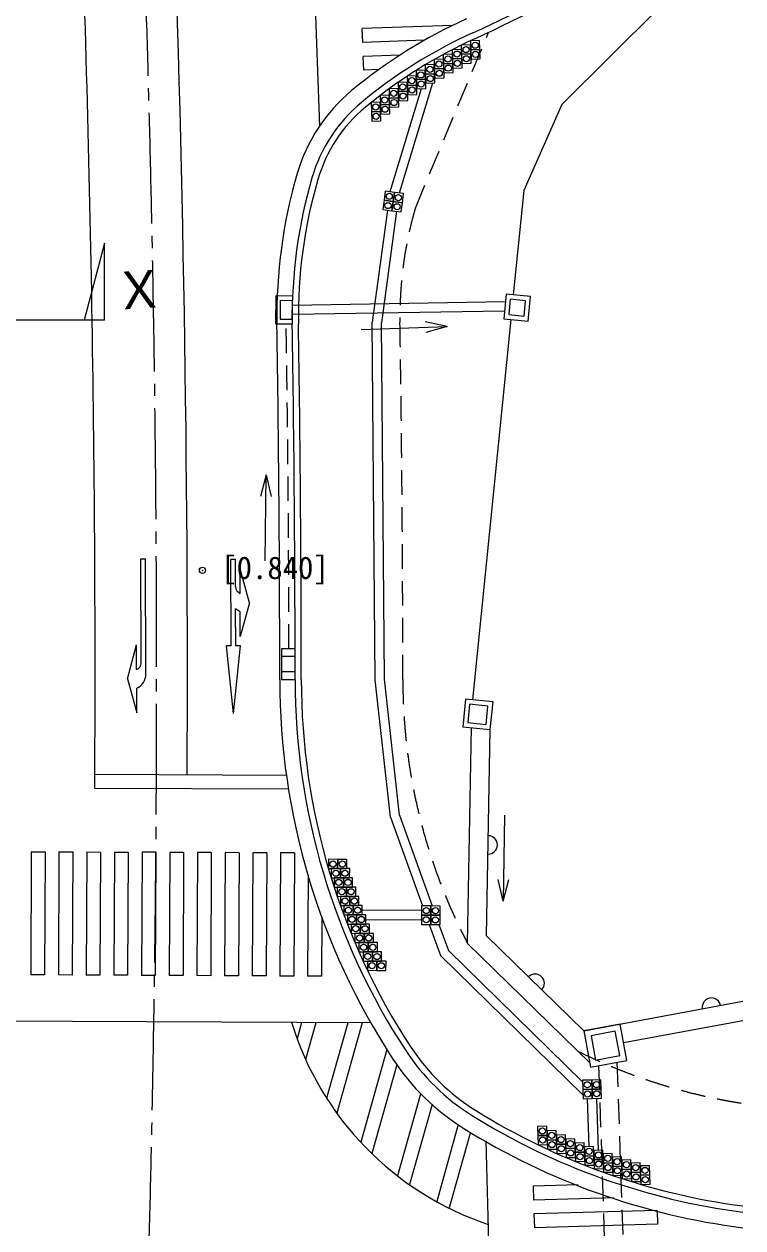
# Model space of a CAD drawing. Units: millimetres at full size, sheet at 1:400; details may follow other scales. Extents: x -117226 to 115574, y -80033 to 82367.
# Drawn here: x 70843 to 94204, y -49231 to -10122 of the extents above; entities that cross this region are included whole.
import ezdxf
from ezdxf.enums import TextEntityAlignment as Align

# ---------------------------------------------------------------- set-up
doc = ezdxf.new("R2010")
doc.units = ezdxf.units.MM
doc.header["$LTSCALE"] = 400
doc.header["$PDMODE"] = 32
doc.header["$PDSIZE"] = 200
doc.linetypes.add('CHAIN2', pattern=[12, 9, -1, 1, -1])
doc.linetypes.add('DASHED2', pattern=[3, 2, -1])
for name, color, linetype, lineweight in [('2-E_壁芯', 2, 'Continuous', 18), ('D-2_中線', 4, 'Continuous', 5), ('D-6_設備', 4, 'Continuous', 5), ('D-7_見掛り', 4, 'Continuous', 5), ('D-A_Layer218', 4, 'CHAIN2', 5)]:
    doc.layers.add(name, color=color, linetype=linetype, lineweight=lineweight)
doc.layers.add('5-9_文字', color=2, linetype='Continuous')
doc.styles.add('ＭＳ ゴシック', font='')
doc.styles.get('ＭＳ ゴシック').set_extended_font_data('MS Gothic')

msp = doc.modelspace()

# ---------------------------------------------------------------- linework, layer by layer
at = {"layer": '2-E_壁芯'}
for p, q in [((73462.2, -17241.9), (72792.3, -19741.9)), ((73462.2, -19741.9), (73462.2, -17241.9)), ((73462.2, -19741.9), (61155.2, -19741.9))]:
    msp.add_line(p, q, dxfattribs=at)
at = {"layer": '5-9_文字'}
msp.add_point((76641.3, -27868.4), dxfattribs=at)
at = {"layer": 'D-2_中線', "linetype": 'DASHED2'}
msp.add_line((83558.4, -16097.5), (85938.7, -10391.4), dxfattribs=at)
at = {"layer": 'D-2_中線'}
msp.add_line((86656.7, -19715.7), (85412.7, -32073.5), dxfattribs=at)
msp.add_lwpolyline([(93042.4, -8030.9), (88315.2, -12729.4), (87078.8, -15523.4), (86736.9, -18919.7)], dxfattribs=at)
for centre, radius, start, end in [((-624848.3, -31280.6), 698000, 359.69878, 2.19125), ((-624848.3, -31280.6), 701000, 359.73572, 2.19125), ((71621, 20115.9), 33500, 294.33662, 303.21328), ((71621, 20115.9), 33700, 294.33662, 303.21328), ((92019.8, -24985.5), 16500, 114.33662, 129.6671), ((92019.8, -24985.5), 16000, 114.33662, 129.6671), ((92019.8, -24985.5), 15800, 114.33662, 129.6671), ((84998.2, -16518.1), 5500, 129.6671, 163.71814), ((84998.2, -16518.1), 5000, 129.6671, 163.71814), ((84998.2, -16518.1), 4800, 129.6671, 163.71814), ((95557, -19602.1), 16500, 163.71814, 180.92874), ((95557, -19602.1), 16000, 163.71814, 180.92874), ((95557, -19602.1), 15800, 163.71814, 180.92874), ((-624848.3, -31280.6), 704000, 359.98916, 0.92874), ((-624848.3, -31280.6), 704500, 359.98916, 0.92874), ((-624848.3, -31280.6), 704700, 359.98916, 0.92874), ((101651.7, -31418), 22500, 179.98916, 213.21809), ((101651.7, -31418), 22000, 179.98916, 213.21809), ((101651.7, -31418), 21800, 179.98916, 213.21809), ((89102.8, -39635.4), 6800, 213.21809, 238.08833), ((89102.8, -39635.4), 7500, 213.21809, 238.08833), ((89102.8, -39635.4), 7000, 213.21809, 238.08833), ((97032, -26902.4), 22000, 238.08833, 262.61463), ((97032, -26902.4), 21800, 238.08833, 262.54649), ((97032, -26902.4), 22500, 238.08833, 262.77964)]:
    msp.add_arc(centre, radius, start, end, dxfattribs=at)
at = {"layer": 'D-2_中線', "linetype": 'DASHED2'}
for centre, radius, start, end in [((95557, -19602.1), 12500, 163.71814, 180.92874), ((-624848.3, -31280.6), 708000, 359.98916, 0.92874), ((101651.7, -31418), 18500, 179.98916, 207.61024), ((97032, -26902.4), 18500, 243.69619, 261.20723)]:
    msp.add_arc(centre, radius, start, end, dxfattribs=at)
at = {"layer": 'D-6_設備'}
for p, q in [((86483.2, -19144.9), (79566.3, -19261.4)), ((86453.4, -19445.4), (79562.7, -19561.5)), ((84593.3, -19945.1), (83882.7, -19795.7)), ((78712.4, -24762.2), (78528.5, -25464.6)), ((79651.3, -30663.8), (79211.3, -30664)), ((79651.6, -31163.8), (79211.6, -31164)), ((85258.5, -39991.9), (85384.9, -32978.3)), ((85873.1, -39739.7), (85993.9, -33038.7)), ((86411.1, -38615.1), (86597.8, -37913.4)), ((89034, -42829.3), (85873.1, -39739.7)), ((89227.6, -43871.5), (85258.5, -39991.9)), ((89034, -42829.3), (94204.1, -41869.1)), ((90325.2, -43209.9), (94204.1, -42489.6))]:
    msp.add_line(p, q, dxfattribs=at)
at = {"layer": 'D-6_設備', "linetype": 'DASHED2'}
for p, q in [((89514.9, -43960.5), (89879.7, -54998.9)), ((90111.5, -43849.7), (90480, -54998.9))]:
    msp.add_line(p, q, dxfattribs=at)
at = {"layer": 'D-6_設備'}
for points in [[(79569.9, -18961.5), (79019.9, -18954.9), (79009.2, -19854.9), (79559.1, -19861.4)], [(81796, -20044.3), (84593.3, -19945.1), (83895, -20144.5)], [(78674.8, -27560.9), (78712.4, -24762.2), (78877.5, -25469.3)], [(86459.6, -35816.5), (86411.1, -38615.1), (86248.8, -37907.4)]]:
    msp.add_lwpolyline(points, dxfattribs=at)
for points in [[(79560.9, -19711.4), (79568.1, -19111.5), (79168.1, -19106.7), (79161, -19706.7)], [(86428.9, -19693.2), (87225.1, -19771.9), (87303.8, -18975.8), (86507.7, -18897.1)], [(86593, -19558.7), (87090.5, -19607.9), (87139.7, -19110.3), (86642.2, -19061.1)], [(79651.7, -31413.8), (79651.2, -30413.8), (79211.2, -30414), (79211.7, -31414)], [(85187.2, -32054.2), (85098.3, -32949.8), (85993.9, -33038.7), (86082.8, -32143.1)], [(85321.6, -32218.3), (85262.4, -32815.4), (85859.4, -32874.7), (85918.7, -32277.6)], [(89253.1, -44009.1), (90432.9, -43790), (90213.8, -42610.2), (89034, -42829.3)], [(89413.2, -43776), (90199.8, -43629.9), (90053.7, -42843.3), (89267.2, -42989.4)]]:
    msp.add_lwpolyline(points, close=True, dxfattribs=at)
at = {"layer": 'D-6_設備', "linetype": 'DASHED2'}
msp.add_arc((-624848.3, -31280.6), 704300, 0.0705, 0.92874, dxfattribs=at)
at = {"layer": 'D-6_設備'}
for centre, start, end in [((85927, -36788.5), 269.10542, 89.10542), ((87453.2, -41284.2), 315.65321, 135.65321), ((93179.4, -42059.4), 10.52116, 190.52116)]:
    msp.add_arc(centre, 300, start, end, dxfattribs=at)
at = {"layer": 'D-7_見掛り'}
for p, q in [((79975.9, -410.9), (80444.5, -13433.5)), ((84768.2, -10164.4), (81831.6, -10270.1)), ((81847.8, -10719.8), (81831.6, -10270.1)), ((83854.3, -10647.6), (81847.8, -10719.8)), ((83065.9, -11126.3), (81864, -11169.5)), ((81880.2, -11619.2), (81864, -11169.5)), ((82369.8, -11601.6), (81880.2, -11619.2)), ((84113.8, -12038.2), (83029.1, -15610.3)), ((83744.5, -12222), (82727.9, -15569.7)), ((82649.7, -16164.5), (82158.7, -19807.4)), ((82947, -16204.6), (82458.9, -19826.3)), ((82251.8, -31423.2), (82158.7, -19807.4)), ((82551.6, -31405.4), (82458.9, -19826.3)), ((74641.4, -27492.8), (74791.4, -27492.3)), ((74651.5, -30863.6), (74641.4, -27492.8)), ((74802.6, -31234), (74791.4, -27492.3)), ((77716.6, -27520.8), (77566.6, -27521)), ((77571.7, -30321), (77566.6, -27521)), ((77718.2, -28391.6), (77716.6, -27520.8)), ((77868.6, -28620.5), (77867.2, -27820.5)), ((78169.1, -28920), (77867.2, -27820.5)), ((78169.1, -28920), (77871.1, -30020.5)), ((77721.7, -30320.8), (77719.5, -29119.6)), ((77869.7, -29220.5), (77719.5, -29119.6)), ((77871.1, -30020.5), (77869.7, -29220.5)), ((74203.1, -31394.1), (74499.8, -30293.2)), ((74502.2, -31093.2), (74499.8, -30293.2)), ((77571.7, -30321), (77421.7, -30321.3)), ((77650.6, -32520.9), (77421.7, -30321.3)), ((77650.6, -32520.9), (77871.7, -30320.5)), ((77871.7, -30320.5), (77721.7, -30320.8)), ((74203.1, -31394.1), (74506.4, -32493.2)), ((82747.6, -35888.5), (82251.8, -31423.2)), ((83041.9, -35820), (82551.6, -31405.4)), ((74506.4, -32493.2), (74504, -31693.2)), ((79367.8, -34528.8), (73144.3, -34500.1)), ((79435.3, -34979.2), (73142.1, -34950.1)), ((82747.6, -35888.5), (83790, -38770.9)), ((83041.9, -35820), (84109.6, -38772.5)), ((71078.2, -37008.7), (71058.6, -41008.6)), ((71078.2, -37008.7), (71528.2, -37010.9)), ((71528.2, -37010.9), (71508.6, -41010.8)), ((71978.2, -37013.1), (71958.6, -41013)), ((71978.2, -37013.1), (72428.2, -37015.3)), ((72428.2, -37015.3), (72408.6, -41015.2)), ((72878.2, -37017.5), (72858.6, -41017.4)), ((72878.2, -37017.5), (73328.2, -37019.7)), ((73328.2, -37019.7), (73308.6, -41019.6)), ((73778.2, -37021.9), (73758.6, -41021.8)), ((73778.2, -37021.9), (74228.2, -37024.1)), ((74228.2, -37024.1), (74208.6, -41024)), ((74678.2, -37026.3), (74658.6, -41026.2)), ((75128.1, -37028.5), (74678.2, -37026.3)), ((75128.1, -37028.5), (75108.6, -41028.5)), ((75578.1, -37030.7), (75558.6, -41030.7)), ((76028.1, -37032.9), (75578.1, -37030.7)), ((76028.1, -37032.9), (76008.6, -41032.9)), ((76478.1, -37035.1), (76458.5, -41035.1)), ((76928.1, -37037.3), (76478.1, -37035.1)), ((76928.1, -37037.3), (76908.5, -41037.3)), ((77378.1, -37039.5), (77358.5, -41039.5)), ((77828.1, -37041.7), (77378.1, -37039.5)), ((77828.1, -37041.7), (77808.5, -41041.7)), ((78278.1, -37043.9), (78258.5, -41043.9)), ((78728.1, -37046.1), (78278.1, -37043.9)), ((78728.1, -37046.1), (78708.5, -41046.1)), ((79178.1, -37048.3), (79158.5, -41048.3)), ((79628.1, -37050.5), (79178.1, -37048.3)), ((79628.1, -37050.5), (79608.5, -41050.5)), ((80074.6, -37768.3), (80058.5, -41052.7)), ((83762.9, -38920.8), (81835.2, -38911.4)), ((80518, -39111.5), (80508.5, -41054.9)), ((81950.2, -39211.9), (83761.4, -39220.8)), ((84007.4, -39372), (84374.1, -40386)), ((84327, -39373.6), (84632.9, -40219.4)), ((88992.3, -44480.5), (84632.9, -40219.4)), ((89004.6, -44912.1), (84374.1, -40386)), ((71508.6, -41010.8), (71058.6, -41008.6)), ((72408.6, -41015.2), (71958.6, -41013)), ((73308.6, -41019.6), (72858.6, -41017.4)), ((74208.6, -41024), (73758.6, -41021.8)), ((75108.6, -41028.5), (74658.6, -41026.2)), ((76008.6, -41032.9), (75558.6, -41030.7)), ((76908.5, -41037.3), (76458.5, -41035.1)), ((77808.5, -41041.7), (77358.5, -41039.5)), ((78708.5, -41046.1), (78258.5, -41043.9)), ((79608.5, -41050.5), (79158.5, -41048.3)), ((80508.5, -41054.9), (80058.5, -41052.7)), ((66029.9, -42484), (82121.6, -42562.8)), ((79724.4, -43077.9), (79872.4, -42551.8)), ((80002.2, -43752.1), (80339.2, -42554.1)), ((80687.3, -45009.3), (81376.6, -42559.2)), ((81018.5, -45493.5), (81843.4, -42561.5)), ((81793.3, -46432), (82639.8, -43423.3)), ((82156.8, -46801.6), (82967.2, -43920.9)), ((82992.4, -47523.8), (83737.4, -44875.8)), ((83379.9, -47808.3), (84112, -45206.1)), ((89202.5, -46592.3), (89158, -45031.4)), ((89506, -46708.7), (89457.9, -45022.9)), ((84263.7, -48359), (84965.8, -45863.6)), ((84671.2, -48572.3), (85363.2, -46112.6)), ((85845.6, -46397.2), (86090.8, -54998.9)), ((88851.4, -47836), (87388.4, -47877.7)), ((87388.4, -47877.7), (87401.2, -48327.5)), ((90012.4, -48253.1), (87401.2, -48327.5)), ((91412.4, -48663.4), (87414.1, -48777.3)), ((87414.1, -48777.3), (87426.9, -49227.1)), ((91412.4, -48663.4), (91425.3, -49113.2)), ((91425.3, -49113.2), (87426.9, -49227.1))]:
    msp.add_line(p, q, dxfattribs=at)
for points in [[(84758.1, -10953.1), (84768.9, -11252.9), (85068.7, -11242.1), (85057.9, -10942.3)], [(85052.9, -10804.4), (85063.7, -11104.2), (85363.5, -11093.5), (85352.8, -10793.6)], [(85348.1, -10663.2), (85358.8, -10963), (85658.7, -10952.2), (85647.9, -10652.4)], [(84169.3, -11273.9), (84180, -11573.7), (84479.9, -11562.9), (84469.1, -11263.1)], [(84463.5, -11109.5), (84474.3, -11409.3), (84774.1, -11398.5), (84763.3, -11098.7)], [(84768.9, -11252.9), (84779.7, -11552.7), (85079.5, -11542), (85068.7, -11242.1)], [(85063.7, -11104.2), (85074.5, -11404), (85374.3, -11393.3), (85363.5, -11093.5)], [(85358.8, -10963), (85369.6, -11262.8), (85669.4, -11252.1), (85658.7, -10952.2)], [(83581.6, -11627.5), (83592.4, -11927.3), (83892.2, -11916.5), (83881.4, -11616.7)], [(83875.3, -11446.4), (83886.1, -11746.2), (84185.9, -11735.5), (84175.1, -11435.6)], [(84180, -11573.7), (84190.8, -11873.5), (84490.6, -11862.7), (84479.9, -11562.9)], [(84474.3, -11409.3), (84485.1, -11709.1), (84784.9, -11698.4), (84774.1, -11398.5)], [(82995.2, -12016.4), (83006, -12316.3), (83305.8, -12305.5), (83295, -12005.7)], [(83288.2, -11817.4), (83299, -12117.2), (83598.8, -12106.4), (83588, -11806.6)], [(83299, -12117.2), (83309.8, -12417), (83609.6, -12406.2), (83598.8, -12106.4)], [(83592.4, -11927.3), (83603.2, -12227.1), (83903, -12216.3), (83892.2, -11916.5)], [(83886.1, -11746.2), (83896.9, -12046), (84196.7, -12035.3), (84185.9, -11735.5)], [(82410.2, -12443.8), (82421, -12743.6), (82720.8, -12732.8), (82710, -12433)], [(82702.5, -12225.1), (82713.3, -12524.9), (83013.1, -12514.1), (83002.3, -12214.3)], [(82713.3, -12524.9), (82724.1, -12824.7), (83023.9, -12813.9), (83013.1, -12514.1)], [(83006, -12316.3), (83016.8, -12616.1), (83316.6, -12605.3), (83305.8, -12305.5)], [(82118.2, -12672.9), (82129, -12972.8), (82428.8, -12962), (82418.1, -12662.2)], [(82421, -12743.6), (82431.8, -13043.4), (82731.6, -13032.6), (82720.8, -12732.8)], [(82129, -12972.8), (82139.8, -13272.6), (82439.6, -13261.8), (82428.8, -12962)], [(82541.1, -15847.2), (82838.4, -15887.3), (82878.5, -15590), (82581.2, -15549.9)], [(82838.4, -15887.3), (83135.8, -15927.3), (83175.8, -15630), (82878.5, -15590)], [(82501.1, -16144.5), (82798.4, -16184.6), (82838.4, -15887.3), (82541.1, -15847.2)], [(82798.4, -16184.6), (83095.7, -16224.7), (83135.8, -15927.3), (82838.4, -15887.3)], [(80733.6, -37556), (81033.6, -37557.4), (81035.1, -37257.4), (80735.1, -37256)], [(81033.6, -37557.4), (81333.6, -37558.9), (81335.1, -37258.9), (81035.1, -37257.4)], [(80824.1, -37856.4), (81124.1, -37857.9), (81125.6, -37557.9), (80825.6, -37556.4)], [(80919.4, -38156.9), (81219.4, -38158.3), (81220.9, -37858.3), (80920.9, -37856.9)], [(81124.1, -37857.9), (81424.1, -37859.3), (81425.6, -37559.3), (81125.6, -37557.9)], [(81219.4, -38158.3), (81519.4, -38159.8), (81520.9, -37859.8), (81220.9, -37858.3)], [(81019.5, -38457.4), (81319.5, -38458.8), (81321, -38158.8), (81021, -38157.4)], [(81319.5, -38458.8), (81619.5, -38460.3), (81621, -38160.3), (81321, -38158.8)], [(81124.5, -38757.9), (81424.5, -38759.4), (81426, -38459.4), (81126, -38457.9)], [(81424.5, -38759.4), (81724.5, -38760.8), (81726, -38460.8), (81426, -38459.4)], [(81234.5, -39058.4), (81534.4, -39059.9), (81535.9, -38759.9), (81235.9, -38758.4)], [(81349.5, -39359), (81649.5, -39360.5), (81650.9, -39060.5), (81350.9, -39059)], [(81534.4, -39059.9), (81834.4, -39061.4), (81835.9, -38761.4), (81535.9, -38759.9)], [(81649.5, -39360.5), (81949.5, -39361.9), (81950.9, -39061.9), (81650.9, -39060.5)], [(83760.7, -39370.8), (84060.7, -39372.3), (84062.1, -39072.3), (83762.1, -39070.8)], [(83762.1, -39070.8), (84062.1, -39072.3), (84063.6, -38772.3), (83763.6, -38770.8)], [(84060.7, -39372.3), (84360.7, -39373.7), (84362.1, -39073.7), (84062.1, -39072.3)], [(84062.1, -39072.3), (84362.1, -39073.7), (84363.6, -38773.7), (84063.6, -38772.3)], [(81469.6, -39659.6), (81769.6, -39661.1), (81771.1, -39361.1), (81471.1, -39359.6)], [(81769.6, -39661.1), (82069.6, -39662.5), (82071.1, -39362.5), (81771.1, -39361.1)], [(81595, -39960.2), (81895, -39961.7), (81896.5, -39661.7), (81596.5, -39660.2)], [(81895, -39961.7), (82195, -39963.1), (82196.5, -39663.1), (81896.5, -39661.7)], [(81725.7, -40260.8), (82025.7, -40262.3), (82027.2, -39962.3), (81727.2, -39960.9)], [(81861.9, -40561.5), (82161.9, -40563), (82163.4, -40263), (81863.4, -40261.5)], [(82025.7, -40262.3), (82325.7, -40263.8), (82327.2, -39963.8), (82027.2, -39962.3)], [(82161.9, -40563), (82461.9, -40564.5), (82463.4, -40264.5), (82163.4, -40263)], [(82003.6, -40862.2), (82303.6, -40863.7), (82305.1, -40563.7), (82005.1, -40562.2)], [(82303.6, -40863.7), (82603.6, -40865.2), (82605.1, -40565.2), (82305.1, -40563.7)], [(89299.4, -44727.3), (89290.9, -44427.4), (88991, -44435.9), (88999.6, -44735.8)], [(89599.3, -44718.7), (89590.8, -44418.9), (89290.9, -44427.4), (89299.4, -44727.3)], [(89308, -45027.2), (89299.4, -44727.3), (88999.6, -44735.8), (89008.1, -45035.7)], [(89607.9, -45018.6), (89599.3, -44718.7), (89299.4, -44727.3), (89308, -45027.2)], [(87841.5, -46223.9), (87832.9, -45924.1), (87533.1, -45932.6), (87541.6, -46232.5)], [(88145.7, -46368), (88137.2, -46068.1), (87837.3, -46076.7), (87845.8, -46376.6)], [(87850, -46523.8), (87841.5, -46223.9), (87541.6, -46232.5), (87550.2, -46532.4)], [(88154.3, -46667.9), (88145.7, -46368), (87845.8, -46376.6), (87854.4, -46676.4)], [(88449.8, -46506.3), (88441.2, -46206.4), (88141.4, -46215), (88149.9, -46514.9)], [(88458.3, -46806.2), (88449.8, -46506.3), (88149.9, -46514.9), (88158.5, -46814.7)], [(88753.7, -46639), (88745.1, -46339.1), (88445.3, -46347.7), (88453.8, -46647.5)], [(89057.4, -46766.1), (89048.9, -46466.3), (88749, -46474.8), (88757.6, -46774.7)], [(88762.2, -46938.9), (88753.7, -46639), (88453.8, -46647.5), (88462.4, -46947.4)], [(89066, -47066), (89057.4, -46766.1), (88757.6, -46774.7), (88766.1, -47074.6)], [(89361, -46887.9), (89352.5, -46588), (89052.6, -46596.6), (89061.1, -46896.4)], [(89369.6, -47187.8), (89361, -46887.9), (89061.1, -46896.4), (89069.7, -47196.3)], [(89664.5, -47004.3), (89655.9, -46704.5), (89356, -46713), (89364.6, -47012.9)], [(89967.8, -47115.6), (89959.2, -46815.7), (89659.3, -46824.3), (89667.9, -47124.1)], [(90270.9, -47221.7), (90262.4, -46921.9), (89962.5, -46930.4), (89971, -47230.3)], [(89673, -47304.2), (89664.5, -47004.3), (89364.6, -47012.9), (89373.1, -47312.8)], [(89976.3, -47415.5), (89967.8, -47115.6), (89667.9, -47124.1), (89676.4, -47424)], [(90279.5, -47521.6), (90270.9, -47221.7), (89971, -47230.3), (89979.6, -47530.2)], [(90573.9, -47322.9), (90565.4, -47023), (90265.5, -47031.5), (90274, -47331.4)], [(90876.8, -47419), (90868.2, -47119.2), (90568.3, -47127.7), (90576.9, -47427.6)], [(91179.5, -47510.3), (91171, -47210.5), (90871.1, -47219), (90879.6, -47518.9)], [(90582.5, -47622.7), (90573.9, -47322.9), (90274, -47331.4), (90282.6, -47631.3)], [(90885.3, -47718.9), (90876.8, -47419), (90576.9, -47427.6), (90585.4, -47727.5)], [(91188, -47810.2), (91179.5, -47510.3), (90879.6, -47518.9), (90888.2, -47818.8)]]:
    msp.add_lwpolyline(points, close=True, dxfattribs=at)
for centre in [(85208.2, -10948.9), (85503.4, -10807.7), (84324.6, -11418.4), (84618.8, -11254), (84913.4, -11097.6), (84924.2, -11397.4), (85219, -11248.8), (85514.1, -11107.5), (83736.9, -11772), (84030.6, -11590.9), (84335.3, -11718.2), (84629.6, -11553.8), (83150.5, -12161), (83443.5, -11961.9), (83747.7, -12071.8), (84041.4, -11890.7), (82565.5, -12588.3), (82857.8, -12369.6), (83161.3, -12460.8), (83454.3, -12261.7), (82273.5, -12817.5), (82576.3, -12888.1), (82868.6, -12669.4), (82284.3, -13117.3), (82709.8, -15718.6), (82669.8, -16015.9), (82967.1, -16056), (83007.1, -15758.7), (80884.4, -37406.7), (81184.4, -37408.2), (80974.9, -37707.1), (81070.1, -38007.6), (81274.9, -37708.6), (81370.1, -38009.1), (81170.2, -38308.1), (81470.2, -38309.6), (81275.2, -38608.6), (81575.2, -38610.1), (81385.2, -38909.2), (81685.2, -38910.6), (83912.9, -38921.5), (84212.9, -38923), (81500.2, -39209.7), (81620.4, -39510.3), (81800.2, -39211.2), (81920.3, -39511.8), (83911.4, -39221.5), (84211.4, -39223), (81745.7, -39810.9), (82045.7, -39812.4), (81876.5, -40111.6), (82176.5, -40113.1), (82012.6, -40412.3), (82154.4, -40713), (82312.6, -40413.7), (82454.4, -40714.4), (89145.2, -44581.6), (89445.1, -44573.1), (89153.8, -44881.5), (89453.7, -44872.9), (87687.3, -46078.3), (87991.5, -46222.3), (87695.8, -46378.2), (88000.1, -46522.2), (88295.6, -46360.6), (88599.5, -46493.3), (88903.2, -46620.5), (88304.1, -46660.5), (88608, -46793.2), (88911.8, -46920.3), (89206.8, -46742.2), (89510.3, -46858.7), (89813.5, -46969.9), (89215.4, -47042.1), (89518.8, -47158.5), (89822.1, -47269.8), (90116.7, -47076.1), (90125.2, -47375.9), (90419.7, -47177.2), (90722.6, -47273.4), (91025.3, -47364.7), (90428.2, -47477.1), (90731.1, -47573.2), (91033.8, -47664.6)]:
    msp.add_circle(centre, 100, dxfattribs=at)
for centre, radius, start, end in [((77968.2, -28391.2), 250, 180.10274, 246.5246), ((74401.5, -30864.4), 250, 293.74923, 0.17109), ((74302.6, -31235.5), 500, 293.74926, 0.17109), ((89102.8, -39635.4), 10000, 196.94644, 251.45987)]:
    msp.add_arc(centre, radius, start, end, dxfattribs=at)
at = {"layer": 'D-A_Layer218'}
msp.add_arc((-624848.3, -31280.6), 700000, 358.05826, 5.95642, dxfattribs=at)

# ---------------------------------------------------------------- texts
at = {"layer": '2-E_壁芯', "style": 'ＭＳ ゴシック'}
msp.add_text('Ｘ', height=1222, rotation=3.355, dxfattribs=at).set_placement((73812.8, -19773.3), align=Align.BOTTOM_LEFT)
at = {"layer": '5-9_文字', "style": 'ＭＳ ゴシック'}
msp.add_text('[0.840]', height=733.1, dxfattribs=at).set_placement((77253.5, -28370.2), align=Align.BOTTOM_LEFT)

doc.saveas('drawing.dxf')
